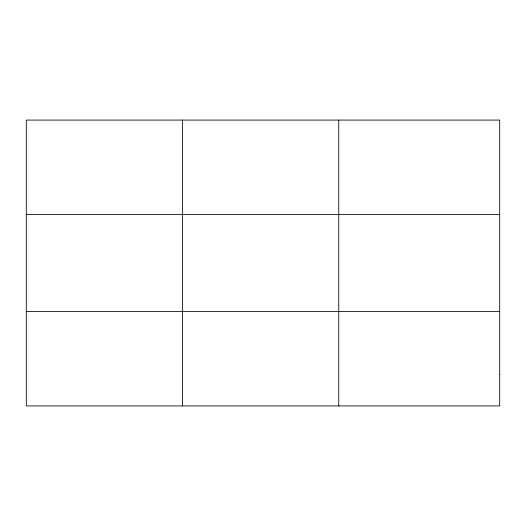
<?xml version="1.0" encoding="UTF-8"?>
<svg xmlns="http://www.w3.org/2000/svg" width="526" height="526" viewBox="0 0 526 526"><rect width="100%" height="100%" fill="white"/><g stroke="black" fill="none" stroke-linecap="round" stroke-linejoin="round"><path stroke-width="0.79" d="M182.522 120.079L182.522 405.921M338.744 120.079L338.744 405.921M26.3 214.404L499.7 214.404M26.3 311.596L499.7 311.596M499.7 374.479L499.7 405.921L26.3 405.921L26.3 120.079L499.7 120.079L499.7 374.479"/></g></svg>
